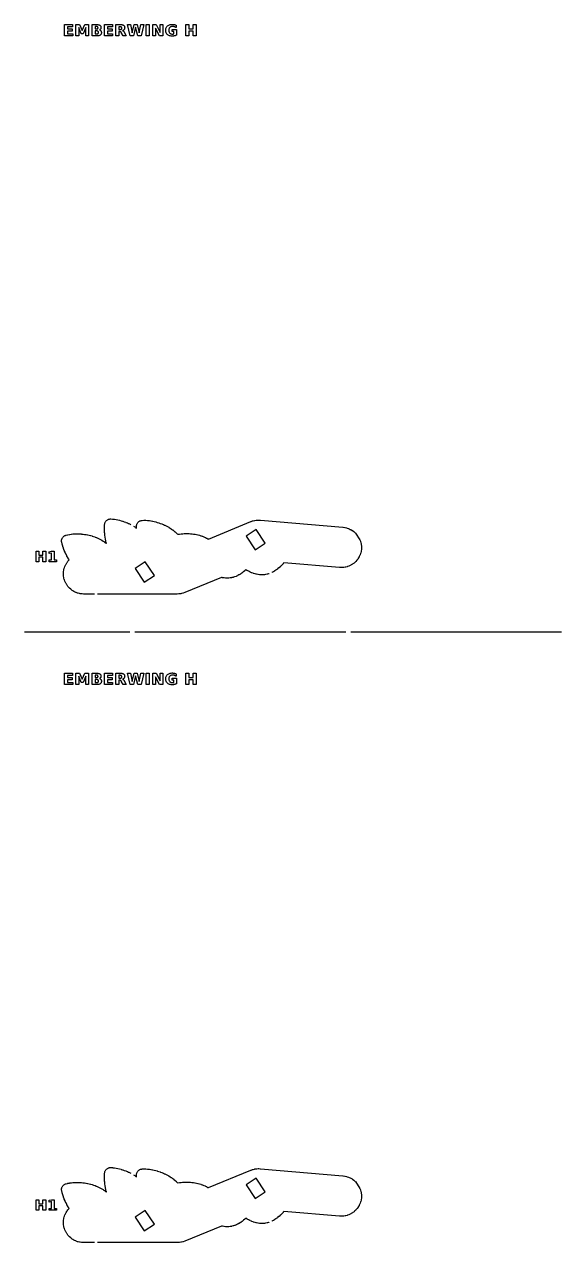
# Model space of a CAD drawing. Header units: millimetres. Extents: x 0 to 300, y 0 to 300.
# Drawn here: x 0 to 124.4, y 8.7 to 290.5 of the extents above; entities that cross this region are included whole.
import ezdxf

# ---------------------------------------------------------------- set-up
doc = ezdxf.new("R2010")
doc.units = ezdxf.units.MM
doc.layers.add('CUT', color=1, linetype='CONTINUOUS')
doc.layers.add('ENGRAVE', color=5, linetype='CONTINUOUS')

msp = doc.modelspace()

# ---------------------------------------------------------------- linework, layer by layer
at = {"layer": 'CUT', "color": 1}
for points in [[(16.2617, 158.7396), (13.7751, 158.7396), (13.7095, 158.7412), (13.3515, 158.7588), (13.2209, 158.7717), (12.8971, 158.8197), (12.7683, 158.8453), (12.4508, 158.9249), (12.3252, 158.963), (12.0169, 159.0733), (11.8957, 159.1235), (11.5997, 159.2635), (11.484, 159.3253), (11.2032, 159.4936), (11.094, 159.5666), (10.8311, 159.7616), (10.7296, 159.8448), (10.487, 160.0647), (10.3942, 160.1575), (10.1744, 160.4001), (10.0911, 160.5015), (9.8961, 160.7645), (9.8232, 160.8736), (9.6549, 161.1544), (9.593, 161.2702), (9.453, 161.5661), (9.4028, 161.6874), (9.2925, 161.9956), (9.2544, 162.1212), (9.1748, 162.4388), (9.1492, 162.5675), (9.1012, 162.8914), (9.0883, 163.022), (9.0723, 163.349), (9.0723, 163.4802), (9.0883, 163.8072), (9.1012, 163.9379), (9.1492, 164.2617), (9.1748, 164.3904), (9.2544, 164.708), (9.2925, 164.8336), (9.4028, 165.1418), (9.453, 165.2631), (9.593, 165.559), (9.6549, 165.6748), (9.8232, 165.9556), (9.8961, 166.0647), (10.0911, 166.3277), (10.1744, 166.4291), (10.3687, 166.6436), (10.2982, 166.7509), (10.2699, 166.7959), (10.0729, 167.1235), (10.048, 167.1667), (9.8561, 167.5144), (9.834, 167.5562), (9.6477, 167.9237), (9.6279, 167.9646), (9.4481, 168.3516), (9.4298, 168.3926), (9.2575, 168.7988), (9.2402, 168.8416), (9.0768, 169.2667), (9.0597, 169.3141), (8.908, 169.758), (8.8897, 169.8158), (8.7553, 170.2768), (8.7338, 170.3604), (8.6542, 170.7176), (8.632, 170.8461), (8.6221, 170.978), (8.6249, 171.1102), (8.6404, 171.2416), (8.6684, 171.3708), (8.7088, 171.4967), (8.761, 171.6182), (8.8247, 171.7341), (8.8992, 171.8434), (8.9839, 171.945), (9.0779, 172.038), (9.1804, 172.1215), (9.2905, 172.1948), (9.4071, 172.2572), (9.5275, 172.3074), (9.5657, 172.3212), (9.6896, 172.3593), (10.019, 172.4434), (10.103, 172.4619), (10.447, 172.5266), (10.5122, 172.5372), (10.8605, 172.5849), (10.9153, 172.5913), (11.2639, 172.6245), (11.3124, 172.6283), (11.6595, 172.6487), (11.7039, 172.6506), (12.0484, 172.6593), (12.0904, 172.6598), (12.4316, 172.6577), (12.472, 172.6569), (12.8095, 172.6447), (12.849, 172.6427), (13.1825, 172.6207), (13.2216, 172.6176), (13.5508, 172.5862), (13.5897, 172.5819), (13.9145, 172.5413), (13.9536, 172.5359), (14.2738, 172.4862), (14.3131, 172.4795), (14.6286, 172.4209), (14.6684, 172.4129), (14.979, 172.3453), (15.0193, 172.3359), (15.3251, 172.2595), (15.3658, 172.2486), (15.6667, 172.1632), (15.7079, 172.1508), (16.0038, 172.0564), (16.0455, 172.0423), (16.3364, 171.9389), (16.3785, 171.9231), (16.6644, 171.8105), (16.7069, 171.7929), (16.9876, 171.6709), (17.0304, 171.6514), (17.3061, 171.52), (17.349, 171.4986), (17.6197, 171.3574), (17.6626, 171.334), (17.9282, 171.183), (17.971, 171.1575), (18.2315, 170.9962), (18.2742, 170.9686), (18.5294, 170.7968), (18.5718, 170.767), (18.8217, 170.5842), (18.8638, 170.5522), (19.0365, 170.4151), (18.995, 170.5568), (18.9811, 170.6081), (18.8883, 170.9789), (18.8771, 171.0275), (18.7952, 171.4161), (18.7863, 171.4625), (18.7156, 171.8684), (18.7085, 171.9133), (18.6496, 172.3359), (18.6442, 172.3806), (18.598, 172.8193), (18.594, 172.8653), (18.5619, 173.3196), (18.5594, 173.3699), (18.544, 173.8388), (18.5434, 173.8994), (18.5495, 174.3795), (18.5534, 174.4658), (18.5816, 174.8307), (18.5979, 174.9601), (18.627, 175.0891), (18.6683, 175.2147), (18.7215, 175.3358), (18.7861, 175.4512), (18.8615, 175.5599), (18.9469, 175.6608), (19.0417, 175.7531), (19.1449, 175.8358), (19.2555, 175.9082), (19.3726, 175.9697), (19.4951, 176.0196), (19.6218, 176.0575), (19.7516, 176.0831), (19.8814, 176.0959), (19.9219, 176.098), (20.0515, 176.0982), (20.3912, 176.0824), (20.4768, 176.0756), (20.8248, 176.0369), (20.8902, 176.028), (21.2373, 175.9719), (21.2915, 175.962), (21.6347, 175.8919), (21.6821, 175.8814), (22.02, 175.7995), (22.0631, 175.7883), (22.3951, 175.696), (22.4354, 175.6842), (22.7611, 175.5825), (22.7995, 175.5699), (23.1187, 175.4597), (23.1559, 175.4462), (23.4684, 175.3278), (23.5049, 175.3133), (23.8105, 175.1872), (23.8465, 175.1717), (24.1453, 175.038), (24.1811, 175.0213), (24.4727, 174.8803), (24.5084, 174.8623), (24.6805, 174.7727)], [(25.2475, 174.4552), (25.4119, 174.3562), (25.4477, 174.3339), (25.7105, 174.1644), (25.7463, 174.1404), (25.9603, 173.9924), (25.9591, 174.0217), (25.9551, 174.3876), (25.9599, 174.5179), (25.9775, 174.649), (26.0076, 174.7778), (26.0499, 174.9031), (26.1041, 175.0237), (26.1696, 175.1386), (26.2458, 175.2467), (26.3321, 175.3469), (26.4276, 175.4384), (26.5314, 175.5203), (26.6427, 175.5918), (26.7603, 175.6523), (26.8831, 175.7013), (27.0101, 175.7382), (27.1383, 175.7624), (27.1785, 175.768), (27.3076, 175.7797), (27.6473, 175.7938), (27.7333, 175.7946), (28.0833, 175.7867), (28.1492, 175.7836), (28.4999, 175.7583), (28.5547, 175.7532), (28.9027, 175.7136), (28.9509, 175.7073), (29.2947, 175.6555), (29.3386, 175.6481), (29.6775, 175.5855), (29.7186, 175.5772), (30.052, 175.5047), (30.0914, 175.4955), (30.4191, 175.4137), (30.4573, 175.4036), (30.7791, 175.3132), (30.8166, 175.302), (31.1322, 175.2032), (31.1695, 175.191), (31.4788, 175.0841), (31.5159, 175.0707), (31.8189, 174.9559), (31.8561, 174.9412), (32.1526, 174.8186), (32.1898, 174.8025), (32.4798, 174.6722), (32.5172, 174.6546), (32.8006, 174.5166), (32.8382, 174.4975), (33.1149, 174.3518), (33.1527, 174.3311), (33.4227, 174.1776), (33.4606, 174.1552), (33.7238, 173.9938), (33.7617, 173.9696), (34.0181, 173.8004), (34.056, 173.7744), (34.3055, 173.597), (34.3433, 173.5691), (34.5859, 173.3835), (34.6235, 173.3537), (34.8591, 173.1596), (34.8962, 173.1278), (35.1248, 172.9251), (35.1615, 172.8913), (35.3829, 172.6796), (35.419, 172.6438), (35.5078, 172.5522), (35.533, 172.5567), (35.5729, 172.5633), (35.9069, 172.6129), (35.9462, 172.6181), (36.278, 172.6574), (36.317, 172.6614), (36.6464, 172.6906), (36.6855, 172.6935), (37.0122, 172.7129), (37.0517, 172.7146), (37.3755, 172.7242), (37.4155, 172.7248), (37.7363, 172.7247), (37.7769, 172.7241), (38.0947, 172.7144), (38.136, 172.7125), (38.4506, 172.6931), (38.4926, 172.6898), (38.804, 172.6608), (38.8468, 172.6561), (39.1549, 172.6173), (39.1985, 172.611), (39.5034, 172.5624), (39.5477, 172.5546), (39.8493, 172.496), (39.8943, 172.4864), (40.1926, 172.4178), (40.2382, 172.4064), (40.5333, 172.3275), (40.5793, 172.3143), (40.8712, 172.2249), (40.9177, 172.2097), (41.2064, 172.1096), (41.2532, 172.0924), (41.5387, 171.9813), (41.5857, 171.962), (41.868, 171.8396), (41.9151, 171.8181), (42.1942, 171.684), (42.2414, 171.6602), (42.5171, 171.514), (42.5644, 171.4877), (42.6227, 171.4537), (52.4294, 175.4918), (52.489, 175.5147), (52.8172, 175.6318), (52.9394, 175.669), (53.248, 175.7469), (53.3732, 175.7722), (53.6879, 175.8204), (53.8148, 175.8337), (54.1327, 175.8517), (54.2603, 175.8528), (54.6086, 175.8392), (54.6723, 175.8352), (73.7485, 174.1763), (73.8138, 174.1691), (74.1689, 174.1205), (74.2979, 174.0964), (74.6164, 174.0205), (74.7424, 173.9838), (75.0519, 173.8771), (75.1737, 173.8282), (75.4712, 173.6916), (75.5877, 173.6311), (75.8704, 173.466), (75.9804, 173.3943), (76.2455, 173.2023), (76.3479, 173.1202), (76.593, 172.9032), (76.6559, 172.8417), (77.705, 171.2681), (77.8095, 170.986), (77.8491, 170.8609), (77.9323, 170.5442), (77.9593, 170.4158), (78.0111, 170.0925), (78.0254, 169.9621), (78.0452, 169.6353), (78.0467, 169.504), (78.0344, 169.1769), (78.023, 169.0461), (77.9787, 168.7218), (77.9546, 168.5928), (77.8787, 168.2743), (77.842, 168.1483), (77.7352, 167.8388), (77.6864, 167.717), (77.5498, 167.4194), (77.4893, 167.303), (77.3242, 167.0203), (77.2525, 166.9103), (77.0605, 166.6451), (76.9784, 166.5427), (76.7614, 166.2977), (76.6696, 166.2038), (76.4296, 165.9812), (76.3291, 165.8968), (76.0684, 165.6987), (75.9601, 165.6246), (75.6812, 165.4531), (75.5662, 165.3899), (75.2718, 165.2465), (75.1512, 165.1949), (74.8442, 165.0811), (74.719, 165.0416), (74.4024, 164.9584), (74.274, 164.9313), (73.9507, 164.8796), (73.8202, 164.8652), (73.4935, 164.8454), (73.3622, 164.8439), (73.0041, 164.8574), (72.9385, 164.8615), (60.116, 165.9765), (59.9534, 165.7857), (59.9154, 165.743), (59.6299, 165.4357), (59.5895, 165.394), (59.3045, 165.1127), (59.2608, 165.0714), (58.9772, 164.8157), (58.9293, 164.7745), (58.6478, 164.5437), (58.5952, 164.5028), (58.3163, 164.2965), (58.2585, 164.256), (57.9827, 164.0737), (57.9193, 164.0343), (57.6469, 163.8753), (57.5777, 163.8375), (57.3087, 163.7011), (57.2901, 163.6924)], [(56.688, 163.4484), (56.6246, 163.4257), (56.5395, 163.3985), (56.2785, 163.3246), (56.1897, 163.3026), (55.9296, 163.2478), (55.8383, 163.2319), (55.5779, 163.1956), (55.4855, 163.186), (55.2234, 163.1679), (55.1315, 163.1648), (54.8663, 163.1648), (54.7763, 163.1678), (54.5066, 163.1859), (54.4199, 163.1946), (54.1447, 163.2313), (54.0622, 163.2449), (53.7807, 163.3005), (53.7033, 163.3182), (53.4149, 163.3932), (53.3429, 163.414), (53.0475, 163.5088), (52.9811, 163.532), (52.6785, 163.647), (52.6178, 163.6718), (52.3083, 163.807), (52.2528, 163.8328), (51.9367, 163.9885), (51.8862, 164.0148), (51.5639, 164.191), (51.5178, 164.2174), (51.2582, 164.3731), (51.0579, 164.1814), (51.0113, 164.1389), (50.7367, 163.8999), (50.6854, 163.8574), (50.4127, 163.6429), (50.3562, 163.6008), (50.0859, 163.4104), (50.0236, 163.3691), (49.756, 163.2021), (49.688, 163.1624), (49.4231, 163.018), (49.3492, 162.9807), (49.087, 162.8581), (49.0076, 162.8241), (48.7475, 162.7225), (48.6633, 162.6928), (48.4046, 162.6112), (48.3164, 162.5866), (48.0581, 162.5241), (47.9673, 162.5055), (47.7081, 162.4616), (47.616, 162.4492), (47.3546, 162.4234), (47.2628, 162.4175), (46.9976, 162.4096), (46.9076, 162.41), (46.6375, 162.4202), (46.5506, 162.4263), (46.2744, 162.4548), (46.1916, 162.4659), (45.9086, 162.5132), (45.8306, 162.5286), (45.6318, 162.574), (45.6208, 162.576), (45.6101, 162.5722), (37.186, 159.1034), (37.125, 159.0801), (36.7891, 158.9606), (36.6641, 158.9229), (36.3481, 158.8442), (36.2201, 158.8188), (35.8979, 158.7713), (35.768, 158.7586), (35.4119, 158.7412), (35.3466, 158.7396), (16.9117, 158.7396)], [(0, 150), (24.4, 150)], [(25.6, 150), (74.4, 150)], [(75.6, 150), (124.4, 150)], [(16.2617, 8.7396), (13.7751, 8.7396), (13.7095, 8.7412), (13.3515, 8.7588), (13.2209, 8.7717), (12.8971, 8.8197), (12.7683, 8.8453), (12.4508, 8.9249), (12.3252, 8.963), (12.0169, 9.0733), (11.8957, 9.1235), (11.5997, 9.2635), (11.484, 9.3253), (11.2032, 9.4936), (11.094, 9.5666), (10.8311, 9.7616), (10.7296, 9.8448), (10.487, 10.0647), (10.3942, 10.1575), (10.1744, 10.4001), (10.0911, 10.5015), (9.8961, 10.7645), (9.8232, 10.8736), (9.6549, 11.1544), (9.593, 11.2702), (9.453, 11.5661), (9.4028, 11.6874), (9.2925, 11.9956), (9.2544, 12.1212), (9.1748, 12.4388), (9.1492, 12.5675), (9.1012, 12.8914), (9.0883, 13.022), (9.0723, 13.349), (9.0723, 13.4802), (9.0883, 13.8072), (9.1012, 13.9379), (9.1492, 14.2617), (9.1748, 14.3904), (9.2544, 14.708), (9.2925, 14.8336), (9.4028, 15.1418), (9.453, 15.2631), (9.593, 15.559), (9.6549, 15.6748), (9.8232, 15.9556), (9.8961, 16.0647), (10.0911, 16.3277), (10.1744, 16.4291), (10.3687, 16.6436), (10.2982, 16.7509), (10.2699, 16.7959), (10.0729, 17.1235), (10.048, 17.1667), (9.8561, 17.5144), (9.834, 17.5562), (9.6477, 17.9237), (9.6279, 17.9646), (9.4481, 18.3516), (9.4298, 18.3926), (9.2575, 18.7988), (9.2402, 18.8416), (9.0768, 19.2667), (9.0597, 19.3141), (8.908, 19.758), (8.8897, 19.8158), (8.7553, 20.2768), (8.7338, 20.3604), (8.6542, 20.7176), (8.632, 20.8461), (8.6221, 20.978), (8.6249, 21.1102), (8.6404, 21.2416), (8.6684, 21.3708), (8.7088, 21.4967), (8.761, 21.6182), (8.8247, 21.7341), (8.8992, 21.8434), (8.9839, 21.945), (9.0779, 22.038), (9.1804, 22.1215), (9.2905, 22.1948), (9.4071, 22.2572), (9.5275, 22.3074), (9.5657, 22.3212), (9.6896, 22.3593), (10.019, 22.4434), (10.103, 22.4619), (10.447, 22.5266), (10.5122, 22.5372), (10.8605, 22.5849), (10.9153, 22.5913), (11.2639, 22.6245), (11.3124, 22.6283), (11.6595, 22.6487), (11.7039, 22.6506), (12.0484, 22.6593), (12.0904, 22.6598), (12.4316, 22.6577), (12.472, 22.6569), (12.8095, 22.6447), (12.849, 22.6427), (13.1825, 22.6207), (13.2216, 22.6176), (13.5508, 22.5862), (13.5897, 22.5819), (13.9145, 22.5413), (13.9536, 22.5359), (14.2738, 22.4862), (14.3131, 22.4795), (14.6286, 22.4209), (14.6684, 22.4129), (14.979, 22.3453), (15.0193, 22.3359), (15.3251, 22.2595), (15.3658, 22.2486), (15.6667, 22.1632), (15.7079, 22.1508), (16.0038, 22.0564), (16.0455, 22.0423), (16.3364, 21.9389), (16.3785, 21.9231), (16.6644, 21.8105), (16.7069, 21.7929), (16.9876, 21.6709), (17.0304, 21.6514), (17.3061, 21.52), (17.349, 21.4986), (17.6197, 21.3574), (17.6626, 21.334), (17.9282, 21.183), (17.971, 21.1575), (18.2315, 20.9962), (18.2742, 20.9686), (18.5294, 20.7968), (18.5718, 20.767), (18.8217, 20.5842), (18.8638, 20.5522), (19.0365, 20.4151), (18.995, 20.5568), (18.9811, 20.6081), (18.8883, 20.9789), (18.8771, 21.0275), (18.7952, 21.4161), (18.7863, 21.4625), (18.7156, 21.8684), (18.7085, 21.9133), (18.6496, 22.3359), (18.6442, 22.3806), (18.598, 22.8193), (18.594, 22.8653), (18.5619, 23.3196), (18.5594, 23.3699), (18.544, 23.8388), (18.5434, 23.8994), (18.5495, 24.3795), (18.5534, 24.4658), (18.5816, 24.8307), (18.5979, 24.9601), (18.627, 25.0891), (18.6683, 25.2147), (18.7215, 25.3358), (18.7861, 25.4512), (18.8615, 25.5599), (18.9469, 25.6608), (19.0417, 25.7531), (19.1449, 25.8358), (19.2555, 25.9082), (19.3726, 25.9697), (19.4951, 26.0196), (19.6218, 26.0575), (19.7516, 26.0831), (19.8814, 26.0959), (19.9219, 26.098), (20.0515, 26.0982), (20.3912, 26.0824), (20.4768, 26.0756), (20.8248, 26.0369), (20.8902, 26.028), (21.2373, 25.9719), (21.2915, 25.962), (21.6347, 25.8919), (21.6821, 25.8814), (22.02, 25.7995), (22.0631, 25.7883), (22.3951, 25.696), (22.4354, 25.6842), (22.7611, 25.5825), (22.7995, 25.5699), (23.1187, 25.4597), (23.1559, 25.4462), (23.4684, 25.3278), (23.5049, 25.3133), (23.8105, 25.1872), (23.8465, 25.1717), (24.1453, 25.038), (24.1811, 25.0213), (24.4727, 24.8803), (24.5084, 24.8623), (24.6805, 24.7727)], [(25.2475, 24.4552), (25.4119, 24.3562), (25.4477, 24.3339), (25.7105, 24.1644), (25.7463, 24.1404), (25.9603, 23.9924), (25.9591, 24.0217), (25.9551, 24.3876), (25.9599, 24.5179), (25.9775, 24.649), (26.0076, 24.7778), (26.0499, 24.9031), (26.1041, 25.0237), (26.1696, 25.1386), (26.2458, 25.2467), (26.3321, 25.3469), (26.4276, 25.4384), (26.5314, 25.5203), (26.6427, 25.5918), (26.7603, 25.6523), (26.8831, 25.7013), (27.0101, 25.7382), (27.1383, 25.7624), (27.1785, 25.768), (27.3076, 25.7797), (27.6473, 25.7938), (27.7333, 25.7946), (28.0833, 25.7867), (28.1492, 25.7836), (28.4999, 25.7583), (28.5547, 25.7532), (28.9027, 25.7136), (28.9509, 25.7073), (29.2947, 25.6555), (29.3386, 25.6481), (29.6775, 25.5855), (29.7186, 25.5772), (30.052, 25.5047), (30.0914, 25.4955), (30.4191, 25.4137), (30.4573, 25.4036), (30.7791, 25.3132), (30.8166, 25.302), (31.1322, 25.2032), (31.1695, 25.191), (31.4788, 25.0841), (31.5159, 25.0707), (31.8189, 24.9559), (31.8561, 24.9412), (32.1526, 24.8186), (32.1898, 24.8025), (32.4798, 24.6722), (32.5172, 24.6546), (32.8006, 24.5166), (32.8382, 24.4975), (33.1149, 24.3518), (33.1527, 24.3311), (33.4227, 24.1776), (33.4606, 24.1552), (33.7238, 23.9938), (33.7617, 23.9696), (34.0181, 23.8004), (34.056, 23.7744), (34.3055, 23.597), (34.3433, 23.5691), (34.5859, 23.3835), (34.6235, 23.3537), (34.8591, 23.1596), (34.8962, 23.1278), (35.1248, 22.9251), (35.1615, 22.8913), (35.3829, 22.6796), (35.419, 22.6438), (35.5078, 22.5522), (35.533, 22.5567), (35.5729, 22.5633), (35.9069, 22.6129), (35.9462, 22.6181), (36.278, 22.6574), (36.317, 22.6614), (36.6464, 22.6906), (36.6855, 22.6935), (37.0122, 22.7129), (37.0517, 22.7146), (37.3755, 22.7242), (37.4155, 22.7248), (37.7363, 22.7247), (37.7769, 22.7241), (38.0947, 22.7144), (38.136, 22.7125), (38.4506, 22.6931), (38.4926, 22.6898), (38.804, 22.6608), (38.8468, 22.6561), (39.1549, 22.6173), (39.1985, 22.611), (39.5034, 22.5624), (39.5477, 22.5546), (39.8493, 22.496), (39.8943, 22.4864), (40.1926, 22.4178), (40.2382, 22.4064), (40.5333, 22.3275), (40.5793, 22.3143), (40.8712, 22.2249), (40.9177, 22.2097), (41.2064, 22.1096), (41.2532, 22.0924), (41.5387, 21.9813), (41.5857, 21.962), (41.868, 21.8396), (41.9151, 21.8181), (42.1942, 21.684), (42.2414, 21.6602), (42.5171, 21.514), (42.5644, 21.4877), (42.6227, 21.4537), (52.4294, 25.4918), (52.489, 25.5147), (52.8172, 25.6318), (52.9394, 25.669), (53.248, 25.7469), (53.3732, 25.7722), (53.6879, 25.8204), (53.8148, 25.8337), (54.1327, 25.8517), (54.2603, 25.8528), (54.6086, 25.8392), (54.6723, 25.8352), (73.7485, 24.1763), (73.8138, 24.1691), (74.1689, 24.1205), (74.2979, 24.0964), (74.6164, 24.0205), (74.7424, 23.9838), (75.0519, 23.8771), (75.1737, 23.8282), (75.4712, 23.6916), (75.5877, 23.6311), (75.8704, 23.466), (75.9804, 23.3943), (76.2455, 23.2023), (76.3479, 23.1202), (76.593, 22.9032), (76.6559, 22.8417), (77.705, 21.2681), (77.8095, 20.986), (77.8491, 20.8609), (77.9323, 20.5442), (77.9593, 20.4158), (78.0111, 20.0925), (78.0254, 19.9621), (78.0452, 19.6353), (78.0467, 19.504), (78.0344, 19.1769), (78.023, 19.0461), (77.9787, 18.7218), (77.9546, 18.5928), (77.8787, 18.2743), (77.842, 18.1483), (77.7352, 17.8388), (77.6864, 17.717), (77.5498, 17.4194), (77.4893, 17.303), (77.3242, 17.0203), (77.2525, 16.9103), (77.0605, 16.6451), (76.9784, 16.5427), (76.7614, 16.2977), (76.6696, 16.2038), (76.4296, 15.9812), (76.3291, 15.8968), (76.0684, 15.6987), (75.9601, 15.6246), (75.6812, 15.4531), (75.5662, 15.3899), (75.2718, 15.2465), (75.1512, 15.1949), (74.8442, 15.0811), (74.719, 15.0416), (74.4024, 14.9584), (74.274, 14.9313), (73.9507, 14.8796), (73.8202, 14.8652), (73.4935, 14.8454), (73.3622, 14.8439), (73.0041, 14.8574), (72.9385, 14.8615), (60.116, 15.9765), (59.9534, 15.7857), (59.9154, 15.743), (59.6299, 15.4357), (59.5895, 15.394), (59.3045, 15.1127), (59.2608, 15.0714), (58.9772, 14.8157), (58.9293, 14.7745), (58.6478, 14.5437), (58.5952, 14.5028), (58.3163, 14.2965), (58.2585, 14.256), (57.9827, 14.0737), (57.9193, 14.0343), (57.6469, 13.8753), (57.5777, 13.8375), (57.3087, 13.7011), (57.2901, 13.6924)], [(56.688, 13.4484), (56.6246, 13.4257), (56.5395, 13.3985), (56.2785, 13.3246), (56.1897, 13.3026), (55.9296, 13.2478), (55.8383, 13.2319), (55.5779, 13.1956), (55.4855, 13.186), (55.2234, 13.1679), (55.1315, 13.1648), (54.8663, 13.1648), (54.7763, 13.1678), (54.5066, 13.1859), (54.4199, 13.1946), (54.1447, 13.2313), (54.0622, 13.2449), (53.7807, 13.3005), (53.7033, 13.3182), (53.4149, 13.3932), (53.3429, 13.414), (53.0475, 13.5088), (52.9811, 13.532), (52.6785, 13.647), (52.6178, 13.6718), (52.3083, 13.807), (52.2528, 13.8328), (51.9367, 13.9885), (51.8862, 14.0148), (51.5639, 14.191), (51.5178, 14.2174), (51.2582, 14.3731), (51.0579, 14.1814), (51.0113, 14.1389), (50.7367, 13.8999), (50.6854, 13.8574), (50.4127, 13.6429), (50.3562, 13.6008), (50.0859, 13.4104), (50.0236, 13.3691), (49.756, 13.2021), (49.688, 13.1624), (49.4231, 13.018), (49.3492, 12.9807), (49.087, 12.8581), (49.0076, 12.8241), (48.7475, 12.7225), (48.6633, 12.6928), (48.4046, 12.6112), (48.3164, 12.5866), (48.0581, 12.5241), (47.9673, 12.5055), (47.7081, 12.4616), (47.616, 12.4492), (47.3546, 12.4234), (47.2628, 12.4175), (46.9976, 12.4096), (46.9076, 12.41), (46.6375, 12.4202), (46.5506, 12.4263), (46.2744, 12.4548), (46.1916, 12.4659), (45.9086, 12.5132), (45.8306, 12.5286), (45.6318, 12.574), (45.6208, 12.576), (45.6101, 12.5722), (37.186, 9.1034), (37.125, 9.0801), (36.7891, 8.9606), (36.6641, 8.9229), (36.3481, 8.8442), (36.2201, 8.8188), (35.8979, 8.7713), (35.768, 8.7586), (35.4119, 8.7412), (35.3466, 8.7396), (16.9117, 8.7396)]]:
    msp.add_lwpolyline(points, dxfattribs=at)
for points in [[(55.7558, 170.5161), (53.6534, 173.6696), (51.332, 172.122), (53.4343, 168.9685), (55.7558, 170.5161)], [(30.1009, 163.0277), (27.9986, 166.1812), (25.6771, 164.6335), (27.7794, 161.4801), (30.1009, 163.0277)], [(55.7558, 20.5161), (53.6534, 23.6696), (51.332, 22.122), (53.4343, 18.9685), (55.7558, 20.5161)], [(30.1009, 13.0277), (27.9986, 16.1812), (25.6771, 14.6335), (27.7794, 11.4801), (30.1009, 13.0277)]]:
    msp.add_lwpolyline(points, close=True, dxfattribs=at)
at = {"layer": 'ENGRAVE', "color": 5}
for points in [[(10.0103, 289.9194), (10.0103, 289.4292), (11.0947, 289.4292), (11.0947, 288.9161), (10.0103, 288.9161), (10.0103, 288.3131), (11.2023, 288.3131), (11.2023, 287.8), (9.3315, 287.8), (9.3315, 290.4325), (11.1635, 290.4325), (11.1635, 289.9194), (10.0103, 289.9194)], [(14.0092, 290.4325), (14.8714, 290.4325), (14.8714, 287.8), (14.2296, 287.8), (14.2296, 289.7255), (13.6231, 288.306), (13.1928, 288.306), (12.5863, 289.7255), (12.5863, 287.8), (11.9427, 287.8), (11.9427, 290.4325), (12.8067, 290.4325), (13.4062, 289.0237), (14.0092, 290.4325)], [(17.7277, 288.9743), (17.7644, 288.9151), (17.7944, 288.8517), (17.8177, 288.7839), (17.8343, 288.7118), (17.8443, 288.6354), (17.8476, 288.5547), (17.8405, 288.4331), (17.819, 288.3223), (17.7833, 288.2223), (17.7332, 288.1331), (17.6689, 288.0546), (17.5902, 287.9869), (17.497, 287.9298), (17.3888, 287.8831), (17.2658, 287.8467), (17.1279, 287.8208), (16.975, 287.8052), (16.8073, 287.8), (15.6806, 287.8), (15.6806, 290.4325), (16.6998, 290.4325), (16.8742, 290.4279), (17.0318, 290.4141), (17.1725, 290.3911), (17.2965, 290.3588), (17.4037, 290.3174), (17.4941, 290.2668), (17.5693, 290.206), (17.6308, 290.1341), (17.6786, 290.0512), (17.7128, 289.9572), (17.7333, 289.8522), (17.7401, 289.736), (17.7376, 289.6736), (17.7301, 289.6143), (17.7176, 289.5582), (17.7001, 289.5052), (17.6776, 289.4555), (17.6502, 289.409), (17.6179, 289.3659), (17.5812, 289.3268), (17.54, 289.2915), (17.4942, 289.2601), (17.444, 289.2325), (17.3892, 289.2088), (17.4593, 289.1847), (17.524, 289.1546), (17.5832, 289.1185), (17.6368, 289.0764), (17.685, 289.0283), (17.7277, 288.9743)], [(19.2563, 289.4292), (20.3407, 289.4292), (20.3407, 288.9161), (19.2563, 288.9161), (19.2563, 288.3131), (20.4483, 288.3131), (20.4483, 287.8), (18.5775, 287.8), (18.5775, 290.4325), (20.4095, 290.4325), (20.4095, 289.9194), (19.2563, 289.9194), (19.2563, 289.4292)], [(22.2255, 290.4325), (22.3912, 290.4277), (22.5414, 290.4131), (22.6762, 290.3889), (22.7956, 290.3549), (22.8996, 290.3113), (22.9881, 290.258), (23.0622, 290.1941), (23.1228, 290.119), (23.1699, 290.0327), (23.2036, 289.9351), (23.2238, 289.8262), (23.2305, 289.7061), (23.227, 289.6217), (23.2165, 289.5425), (23.199, 289.4685), (23.1745, 289.3996), (23.143, 289.336), (23.1045, 289.2776), (23.0589, 289.2242), (23.0062, 289.1757), (22.9464, 289.1321), (22.8795, 289.0934), (22.8056, 289.0596), (22.7245, 289.0307), (22.7701, 289.0179), (22.8141, 289.0007), (22.8565, 288.9789), (22.8973, 288.9528), (22.9364, 288.9221), (22.974, 288.887), (23.0108, 288.8465), (23.0477, 288.7996), (23.0848, 288.7462), (23.1221, 288.6864), (23.1595, 288.6202), (23.197, 288.5476), (23.5655, 287.8), (22.8426, 287.8), (22.5217, 288.4542), (22.4893, 288.5165), (22.4568, 288.5719), (22.4241, 288.6203), (22.3912, 288.6618), (22.3582, 288.6964), (22.3251, 288.7239), (22.2901, 288.746), (22.2513, 288.7641), (22.209, 288.7782), (22.1629, 288.7882), (22.1131, 288.7942), (22.0597, 288.7962), (21.8675, 288.7962), (21.8675, 287.8), (21.1887, 287.8), (21.1887, 290.4325), (22.2255, 290.4325)], [(25.4468, 290.4325), (26.1009, 290.4325), (26.5523, 288.5194), (27.0072, 290.4325), (27.6526, 290.4325), (27.0319, 287.8), (26.2491, 287.8), (25.7712, 289.8013), (25.2987, 287.8), (24.5158, 287.8), (23.8898, 290.4325), (24.5405, 290.4325), (24.9954, 288.5194), (25.4468, 290.4325)], [(28.2414, 287.8), (28.2414, 290.4325), (28.9202, 290.4325), (28.9202, 287.8), (28.2414, 287.8)], [(32.0886, 290.4325), (32.0886, 287.8), (31.3304, 287.8), (30.373, 289.6056), (30.373, 287.8), (29.7294, 287.8), (29.7294, 290.4325), (30.4876, 290.4325), (31.445, 288.627), (31.445, 290.4325), (32.0886, 290.4325)], [(35.0035, 287.8877), (34.9151, 287.8586), (34.8257, 287.8329), (34.7351, 287.8106), (34.6435, 287.7917), (34.5509, 287.7763), (34.4574, 287.7643), (34.3629, 287.7557), (34.2673, 287.7506), (34.1709, 287.7489), (33.9592, 287.7591), (33.7628, 287.7897), (33.5815, 287.8408), (33.4154, 287.9123), (33.2645, 288.0042), (33.1288, 288.1165), (33.0113, 288.2463), (32.9152, 288.3907), (32.8405, 288.5496), (32.7871, 288.7231), (32.7551, 288.9111), (32.7444, 289.1136), (32.7553, 289.3182), (32.7879, 289.5078), (32.8423, 289.6823), (32.9184, 289.8416), (33.0162, 289.9859), (33.1358, 290.1151), (33.2743, 290.2267), (33.4289, 290.3179), (33.5996, 290.3889), (33.7863, 290.4396), (33.989, 290.47), (34.2079, 290.4801), (34.2948, 290.4788), (34.3806, 290.4746), (34.4651, 290.4678), (34.5484, 290.4582), (34.6304, 290.4458), (34.7113, 290.4308), (34.7908, 290.413), (34.8687, 290.3925), (34.9451, 290.3695), (35.02, 290.3438), (35.0934, 290.3154), (35.1653, 290.2844), (35.1653, 289.7396), (35.0919, 289.7795), (35.0187, 289.816), (34.9456, 289.8489), (34.8726, 289.8783), (34.7998, 289.9041), (34.7272, 289.9265), (34.6545, 289.9453), (34.5819, 289.9608), (34.5092, 289.9727), (34.4364, 289.9813), (34.3636, 289.9865), (34.2908, 289.9882), (34.1607, 289.9819), (34.0411, 289.963), (33.9317, 289.9315), (33.8327, 289.8875), (33.744, 289.8308), (33.6657, 289.7616), (33.5986, 289.6807), (33.5437, 289.5889), (33.501, 289.4863), (33.4706, 289.3729), (33.4523, 289.2487), (33.4462, 289.1136), (33.452, 288.9796), (33.4697, 288.8562), (33.4991, 288.7433), (33.5402, 288.6411), (33.5931, 288.5494), (33.6578, 288.4683), (33.7332, 288.3988), (33.8186, 288.3419), (33.9139, 288.2977), (34.019, 288.2661), (34.1341, 288.2471), (34.259, 288.2408), (34.2939, 288.2412), (34.3279, 288.2423), (34.3611, 288.2441), (34.3934, 288.2467), (34.4249, 288.25), (34.4556, 288.254), (34.4854, 288.2589), (34.5141, 288.2645), (34.5418, 288.271), (34.5685, 288.2783), (34.5941, 288.2865), (34.6187, 288.2955), (34.6187, 288.8068), (34.2044, 288.8068), (34.2044, 289.2617), (35.2623, 289.2617), (35.2623, 287.9957), (35.1771, 287.9563), (35.0909, 287.9203), (35.0035, 287.8877)], [(39.0865, 290.4325), (39.7653, 290.4325), (39.7653, 287.8), (39.0865, 287.8), (39.0865, 288.9161), (38.085, 288.9161), (38.085, 287.8), (37.4061, 287.8), (37.4061, 290.4325), (38.085, 290.4325), (38.085, 289.4292), (39.0865, 289.4292), (39.0865, 290.4325)], [(16.9486, 289.4623), (16.9784, 289.4839), (17.0037, 289.5093), (17.0244, 289.5384), (17.0405, 289.5712), (17.052, 289.6077), (17.0589, 289.648), (17.0612, 289.692), (17.0589, 289.7354), (17.052, 289.7753), (17.0405, 289.8116), (17.0244, 289.8444), (17.0037, 289.8735), (16.9784, 289.8991), (16.9486, 289.921), (16.9145, 289.9388), (16.8761, 289.9527), (16.8334, 289.9626), (16.7864, 289.9686), (16.735, 289.9705), (16.3595, 289.9705), (16.3595, 289.4134), (16.735, 289.4134), (16.7864, 289.4153), (16.8334, 289.4212), (16.8761, 289.431), (16.9145, 289.4447), (16.9486, 289.4623)], [(17.0656, 288.3484), (17.0972, 288.3796), (17.123, 288.4158), (17.143, 288.4568), (17.1573, 288.5027), (17.1659, 288.5536), (17.1688, 288.6093), (17.166, 288.664), (17.1574, 288.7138), (17.1432, 288.759), (17.1233, 288.7994), (17.0978, 288.835), (17.0665, 288.8659), (17.0296, 288.892), (16.9868, 288.9134), (16.9383, 288.93), (16.8839, 288.9419), (16.8238, 288.949), (16.758, 288.9514), (16.3595, 288.9514), (16.3595, 288.262), (16.758, 288.262), (16.8233, 288.2644), (16.8831, 288.2716), (16.9372, 288.2836), (16.9856, 288.3004), (17.0284, 288.322), (17.0656, 288.3484)], [(22.384, 289.3005), (22.4249, 289.3204), (22.4591, 289.3446), (22.4874, 289.3739), (22.5105, 289.4089), (22.5285, 289.4495), (22.5414, 289.4958), (22.5491, 289.5479), (22.5517, 289.6056), (22.5491, 289.6627), (22.5414, 289.7141), (22.5285, 289.7598), (22.5105, 289.7999), (22.4874, 289.8343), (22.4591, 289.863), (22.4249, 289.8867), (22.384, 289.9061), (22.3363, 289.9212), (22.282, 289.932), (22.221, 289.9384), (22.1532, 289.9406), (21.8675, 289.9406), (21.8675, 289.2653), (22.1532, 289.2653), (22.221, 289.2675), (22.282, 289.2741), (22.3363, 289.2851), (22.384, 289.3005)], [(3.3874, 168.6489), (3.3874, 167.7228), (4.3118, 167.7228), (4.3118, 168.6489), (4.9385, 168.6489), (4.9385, 166.2189), (4.3118, 166.2189), (4.3118, 167.2492), (3.3874, 167.2492), (3.3874, 166.2189), (2.7607, 166.2189), (2.7607, 168.6489), (3.3874, 168.6489)], [(6.3218, 166.6518), (6.3218, 168.2225), (5.7538, 168.1053), (5.7538, 168.5317), (6.3185, 168.6489), (6.9142, 168.6489), (6.9142, 166.6518), (7.4676, 166.6518), (7.4676, 166.2189), (5.7684, 166.2189), (5.7684, 166.6518), (6.3218, 166.6518)], [(10.0103, 139.9194), (10.0103, 139.4292), (11.0947, 139.4292), (11.0947, 138.9161), (10.0103, 138.9161), (10.0103, 138.3131), (11.2023, 138.3131), (11.2023, 137.8), (9.3315, 137.8), (9.3315, 140.4325), (11.1635, 140.4325), (11.1635, 139.9194), (10.0103, 139.9194)], [(14.0092, 140.4325), (14.8714, 140.4325), (14.8714, 137.8), (14.2296, 137.8), (14.2296, 139.7255), (13.6231, 138.306), (13.1928, 138.306), (12.5863, 139.7255), (12.5863, 137.8), (11.9427, 137.8), (11.9427, 140.4325), (12.8067, 140.4325), (13.4062, 139.0237), (14.0092, 140.4325)], [(17.7277, 138.9743), (17.7644, 138.9151), (17.7944, 138.8517), (17.8177, 138.7839), (17.8343, 138.7118), (17.8443, 138.6354), (17.8476, 138.5547), (17.8405, 138.4331), (17.819, 138.3223), (17.7833, 138.2223), (17.7332, 138.1331), (17.6689, 138.0546), (17.5902, 137.9869), (17.497, 137.9298), (17.3888, 137.8831), (17.2658, 137.8467), (17.1279, 137.8208), (16.975, 137.8052), (16.8073, 137.8), (15.6806, 137.8), (15.6806, 140.4325), (16.6998, 140.4325), (16.8742, 140.4279), (17.0318, 140.4141), (17.1725, 140.3911), (17.2965, 140.3588), (17.4037, 140.3174), (17.4941, 140.2668), (17.5693, 140.206), (17.6308, 140.1341), (17.6786, 140.0512), (17.7128, 139.9572), (17.7333, 139.8522), (17.7401, 139.736), (17.7376, 139.6736), (17.7301, 139.6143), (17.7176, 139.5582), (17.7001, 139.5052), (17.6776, 139.4555), (17.6502, 139.409), (17.6179, 139.3659), (17.5812, 139.3268), (17.54, 139.2915), (17.4942, 139.2601), (17.444, 139.2325), (17.3892, 139.2088), (17.4593, 139.1847), (17.524, 139.1546), (17.5832, 139.1185), (17.6368, 139.0764), (17.685, 139.0283), (17.7277, 138.9743)], [(16.9486, 139.4623), (16.9784, 139.4839), (17.0037, 139.5093), (17.0244, 139.5384), (17.0405, 139.5712), (17.052, 139.6077), (17.0589, 139.648), (17.0612, 139.692), (17.0589, 139.7354), (17.052, 139.7753), (17.0405, 139.8116), (17.0244, 139.8444), (17.0037, 139.8735), (16.9784, 139.8991), (16.9486, 139.921), (16.9145, 139.9388), (16.8761, 139.9527), (16.8334, 139.9626), (16.7864, 139.9686), (16.735, 139.9705), (16.3595, 139.9705), (16.3595, 139.4134), (16.735, 139.4134), (16.7864, 139.4153), (16.8334, 139.4212), (16.8761, 139.431), (16.9145, 139.4447), (16.9486, 139.4623)], [(17.0656, 138.3484), (17.0972, 138.3796), (17.123, 138.4158), (17.143, 138.4568), (17.1573, 138.5027), (17.1659, 138.5536), (17.1688, 138.6093), (17.166, 138.664), (17.1574, 138.7138), (17.1432, 138.759), (17.1233, 138.7994), (17.0978, 138.835), (17.0665, 138.8659), (17.0296, 138.892), (16.9868, 138.9134), (16.9383, 138.93), (16.8839, 138.9419), (16.8238, 138.949), (16.758, 138.9514), (16.3595, 138.9514), (16.3595, 138.262), (16.758, 138.262), (16.8233, 138.2644), (16.8831, 138.2716), (16.9372, 138.2836), (16.9856, 138.3004), (17.0284, 138.322), (17.0656, 138.3484)], [(19.2563, 139.4292), (20.3407, 139.4292), (20.3407, 138.9161), (19.2563, 138.9161), (19.2563, 138.3131), (20.4483, 138.3131), (20.4483, 137.8), (18.5775, 137.8), (18.5775, 140.4325), (20.4095, 140.4325), (20.4095, 139.9194), (19.2563, 139.9194), (19.2563, 139.4292)], [(22.2255, 140.4325), (22.3912, 140.4277), (22.5414, 140.4131), (22.6762, 140.3889), (22.7956, 140.3549), (22.8996, 140.3113), (22.9881, 140.258), (23.0622, 140.1941), (23.1228, 140.119), (23.1699, 140.0327), (23.2036, 139.9351), (23.2238, 139.8262), (23.2305, 139.7061), (23.227, 139.6217), (23.2165, 139.5425), (23.199, 139.4685), (23.1745, 139.3996), (23.143, 139.336), (23.1045, 139.2776), (23.0589, 139.2242), (23.0062, 139.1757), (22.9464, 139.1321), (22.8795, 139.0934), (22.8056, 139.0596), (22.7245, 139.0307), (22.7701, 139.0179), (22.8141, 139.0007), (22.8565, 138.9789), (22.8973, 138.9528), (22.9364, 138.9221), (22.974, 138.887), (23.0108, 138.8465), (23.0477, 138.7996), (23.0848, 138.7462), (23.1221, 138.6864), (23.1595, 138.6202), (23.197, 138.5476), (23.5655, 137.8), (22.8426, 137.8), (22.5217, 138.4542), (22.4893, 138.5165), (22.4568, 138.5719), (22.4241, 138.6203), (22.3912, 138.6618), (22.3582, 138.6964), (22.3251, 138.7239), (22.2901, 138.746), (22.2513, 138.7641), (22.209, 138.7782), (22.1629, 138.7882), (22.1131, 138.7942), (22.0597, 138.7962), (21.8675, 138.7962), (21.8675, 137.8), (21.1887, 137.8), (21.1887, 140.4325), (22.2255, 140.4325)], [(22.384, 139.3005), (22.4249, 139.3204), (22.4591, 139.3446), (22.4874, 139.3739), (22.5105, 139.4089), (22.5285, 139.4495), (22.5414, 139.4958), (22.5491, 139.5479), (22.5517, 139.6056), (22.5491, 139.6627), (22.5414, 139.7141), (22.5285, 139.7598), (22.5105, 139.7999), (22.4874, 139.8343), (22.4591, 139.863), (22.4249, 139.8867), (22.384, 139.9061), (22.3363, 139.9212), (22.282, 139.932), (22.221, 139.9384), (22.1532, 139.9406), (21.8675, 139.9406), (21.8675, 139.2653), (22.1532, 139.2653), (22.221, 139.2675), (22.282, 139.2741), (22.3363, 139.2851), (22.384, 139.3005)], [(25.4468, 140.4325), (26.1009, 140.4325), (26.5523, 138.5194), (27.0072, 140.4325), (27.6526, 140.4325), (27.0319, 137.8), (26.2491, 137.8), (25.7712, 139.8013), (25.2987, 137.8), (24.5158, 137.8), (23.8898, 140.4325), (24.5405, 140.4325), (24.9954, 138.5194), (25.4468, 140.4325)], [(28.2414, 137.8), (28.2414, 140.4325), (28.9202, 140.4325), (28.9202, 137.8), (28.2414, 137.8)], [(32.0886, 140.4325), (32.0886, 137.8), (31.3304, 137.8), (30.373, 139.6056), (30.373, 137.8), (29.7294, 137.8), (29.7294, 140.4325), (30.4876, 140.4325), (31.445, 138.627), (31.445, 140.4325), (32.0886, 140.4325)], [(35.0035, 137.8877), (34.9151, 137.8586), (34.8257, 137.8329), (34.7351, 137.8106), (34.6435, 137.7917), (34.5509, 137.7763), (34.4574, 137.7643), (34.3629, 137.7557), (34.2673, 137.7506), (34.1709, 137.7489), (33.9592, 137.7591), (33.7628, 137.7897), (33.5815, 137.8408), (33.4154, 137.9123), (33.2645, 138.0042), (33.1288, 138.1165), (33.0113, 138.2463), (32.9152, 138.3907), (32.8405, 138.5496), (32.7871, 138.7231), (32.7551, 138.9111), (32.7444, 139.1136), (32.7553, 139.3182), (32.7879, 139.5078), (32.8423, 139.6823), (32.9184, 139.8416), (33.0162, 139.9859), (33.1358, 140.1151), (33.2743, 140.2267), (33.4289, 140.3179), (33.5996, 140.3889), (33.7863, 140.4396), (33.989, 140.47), (34.2079, 140.4801), (34.2948, 140.4788), (34.3806, 140.4746), (34.4651, 140.4678), (34.5484, 140.4582), (34.6304, 140.4458), (34.7113, 140.4308), (34.7908, 140.413), (34.8687, 140.3925), (34.9451, 140.3695), (35.02, 140.3438), (35.0934, 140.3154), (35.1653, 140.2844), (35.1653, 139.7396), (35.0919, 139.7795), (35.0187, 139.816), (34.9456, 139.8489), (34.8726, 139.8783), (34.7998, 139.9041), (34.7272, 139.9265), (34.6545, 139.9453), (34.5819, 139.9608), (34.5092, 139.9727), (34.4364, 139.9813), (34.3636, 139.9865), (34.2908, 139.9882), (34.1607, 139.9819), (34.0411, 139.963), (33.9317, 139.9315), (33.8327, 139.8875), (33.744, 139.8308), (33.6657, 139.7616), (33.5986, 139.6807), (33.5437, 139.5889), (33.501, 139.4863), (33.4706, 139.3729), (33.4523, 139.2487), (33.4462, 139.1136), (33.452, 138.9796), (33.4697, 138.8562), (33.4991, 138.7433), (33.5402, 138.6411), (33.5931, 138.5494), (33.6578, 138.4683), (33.7332, 138.3988), (33.8186, 138.3419), (33.9139, 138.2977), (34.019, 138.2661), (34.1341, 138.2471), (34.259, 138.2408), (34.2939, 138.2412), (34.3279, 138.2423), (34.3611, 138.2441), (34.3934, 138.2467), (34.4249, 138.25), (34.4556, 138.254), (34.4854, 138.2589), (34.5141, 138.2645), (34.5418, 138.271), (34.5685, 138.2783), (34.5941, 138.2865), (34.6187, 138.2955), (34.6187, 138.8068), (34.2044, 138.8068), (34.2044, 139.2617), (35.2623, 139.2617), (35.2623, 137.9957), (35.1771, 137.9563), (35.0909, 137.9203), (35.0035, 137.8877)], [(39.0865, 140.4325), (39.7653, 140.4325), (39.7653, 137.8), (39.0865, 137.8), (39.0865, 138.9161), (38.085, 138.9161), (38.085, 137.8), (37.4061, 137.8), (37.4061, 140.4325), (38.085, 140.4325), (38.085, 139.4292), (39.0865, 139.4292), (39.0865, 140.4325)], [(3.3874, 18.6489), (3.3874, 17.7228), (4.3118, 17.7228), (4.3118, 18.6489), (4.9385, 18.6489), (4.9385, 16.2189), (4.3118, 16.2189), (4.3118, 17.2492), (3.3874, 17.2492), (3.3874, 16.2189), (2.7607, 16.2189), (2.7607, 18.6489), (3.3874, 18.6489)], [(6.3218, 16.6518), (6.3218, 18.2225), (5.7538, 18.1053), (5.7538, 18.5317), (6.3185, 18.6489), (6.9142, 18.6489), (6.9142, 16.6518), (7.4676, 16.6518), (7.4676, 16.2189), (5.7684, 16.2189), (5.7684, 16.6518), (6.3218, 16.6518)]]:
    msp.add_lwpolyline(points, close=True, dxfattribs=at)

doc.saveas('drawing.dxf')
